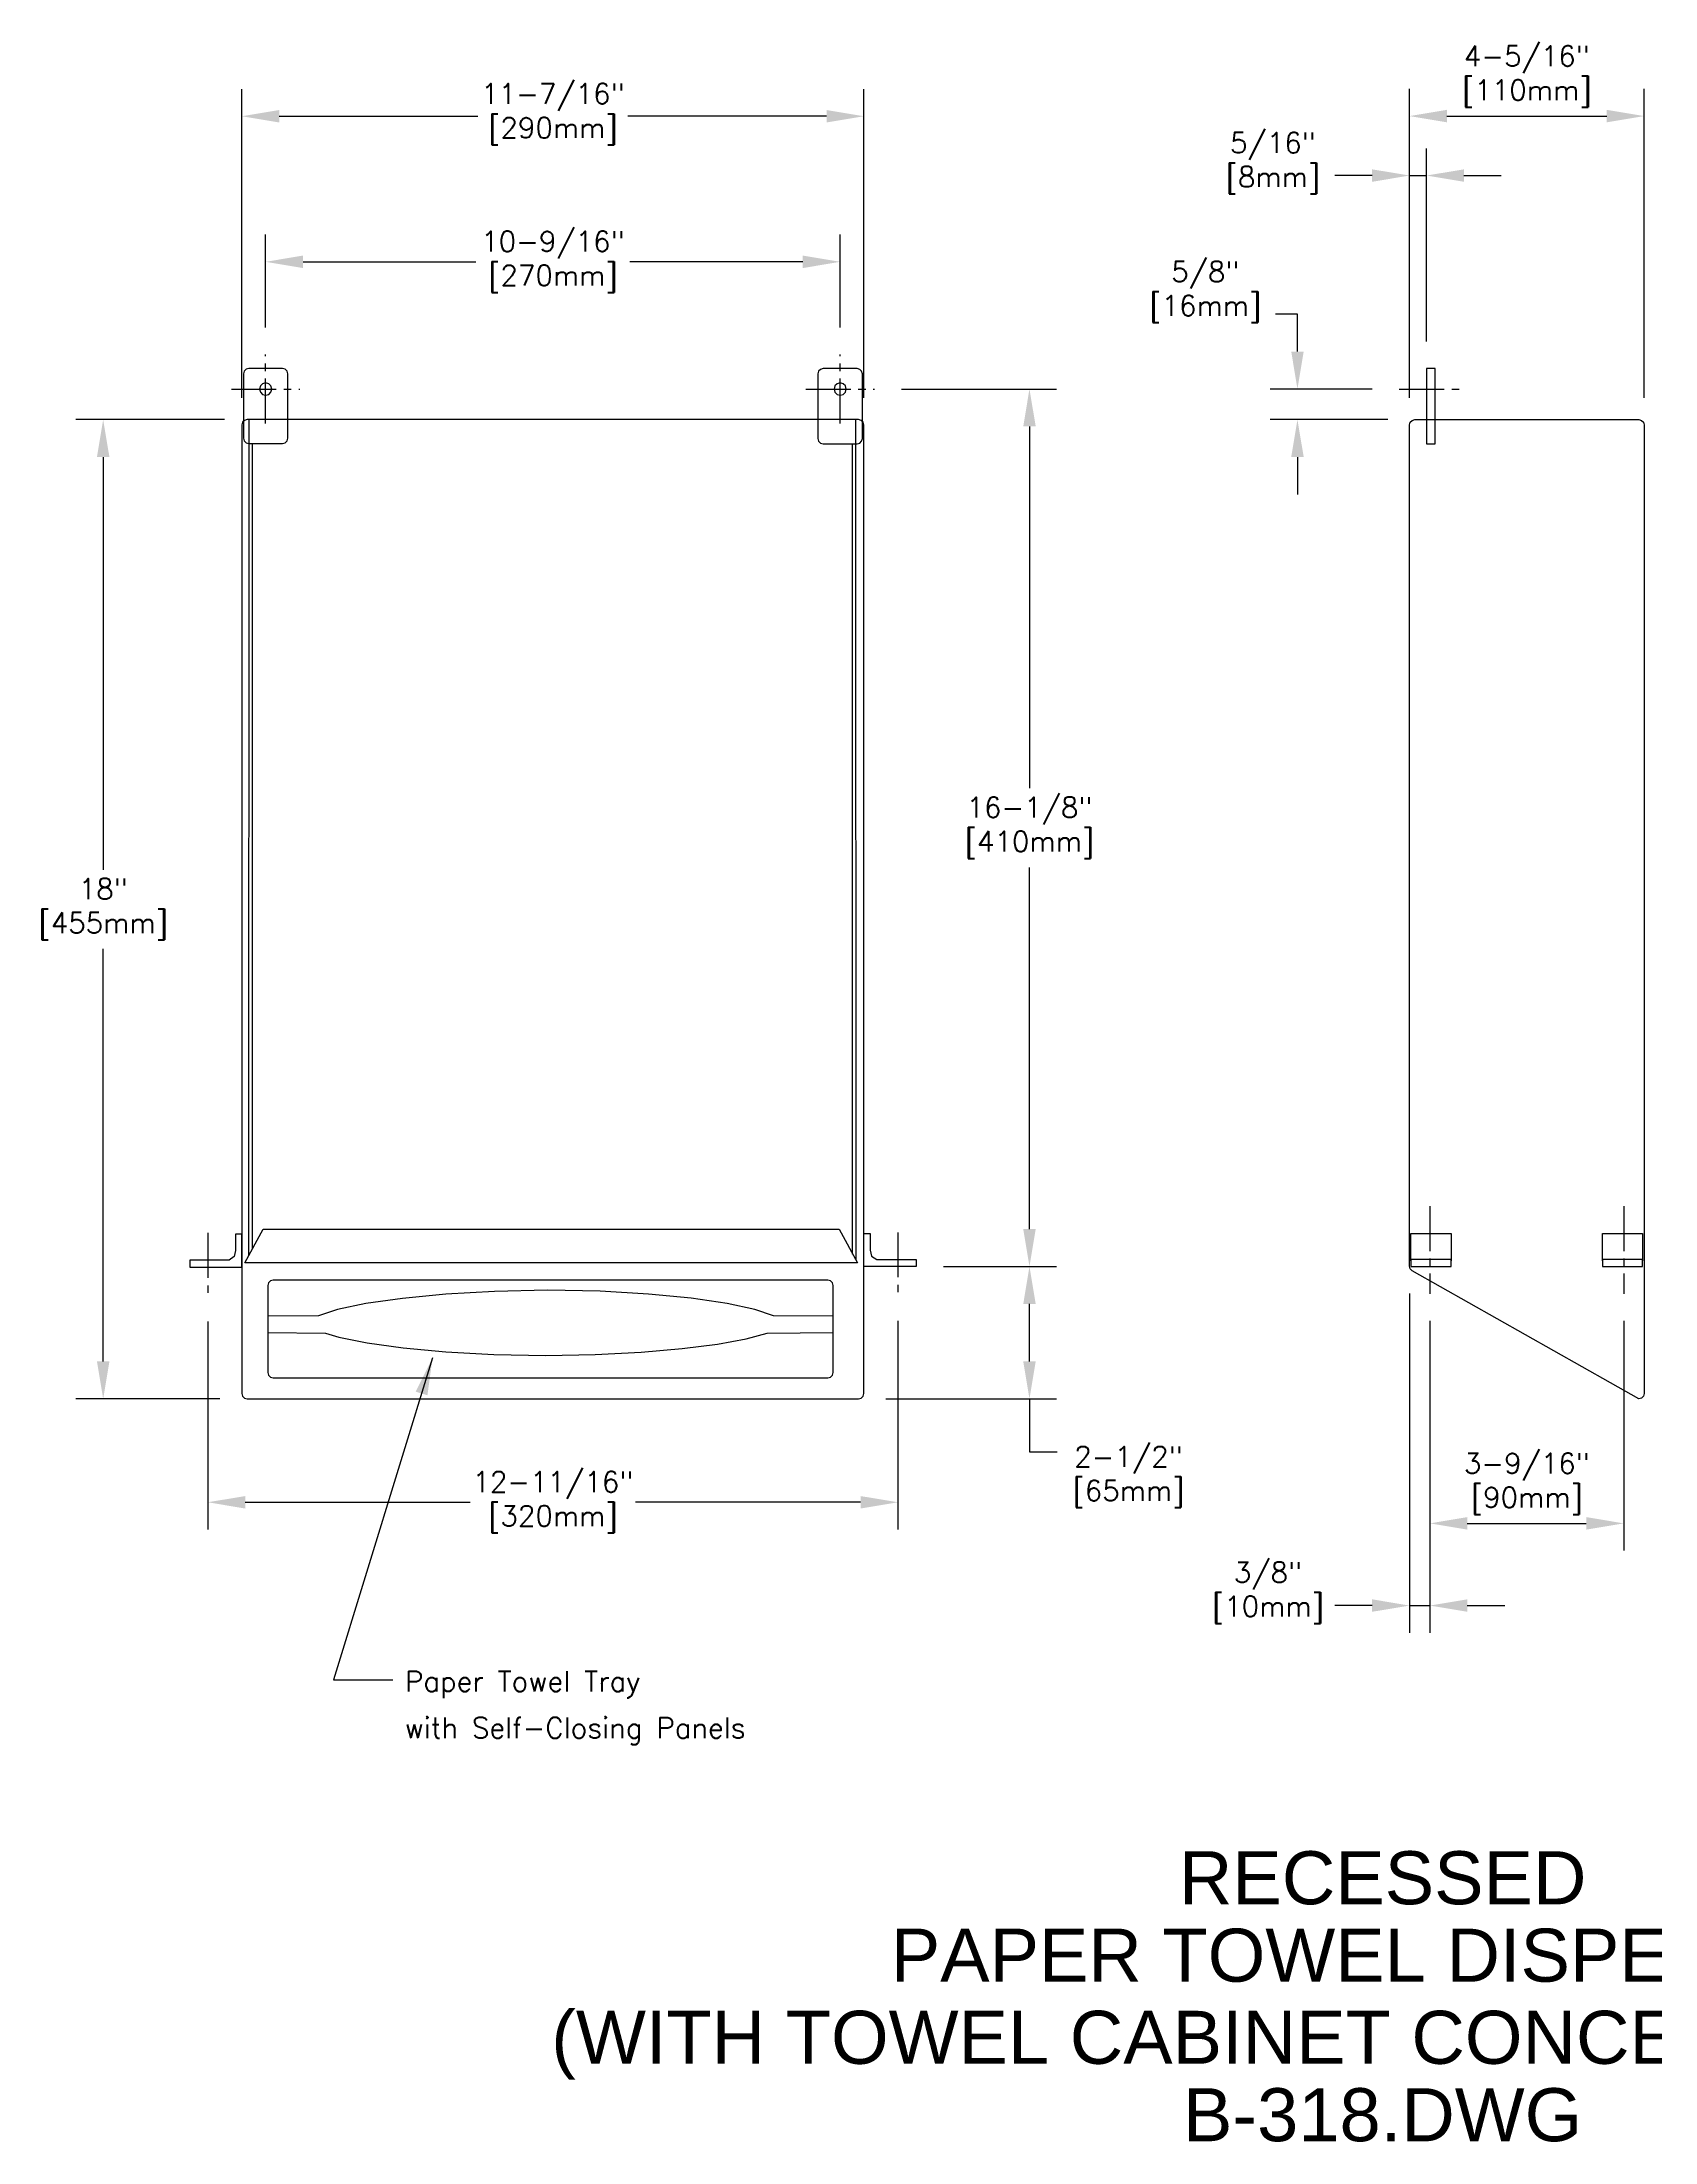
# Model space of a CAD drawing. Extents: x 95.4 to 144.5, y 4.8 to 43.4.
# Drawn here: x 95.41 to 125.07, y 4.76 to 43.36 of the extents above; entities that cross this region are included whole.
import ezdxf
from ezdxf.enums import TextEntityAlignment as Align

# ---------------------------------------------------------------- set-up
doc = ezdxf.new("R2010")
doc.units = 0
doc.header["$MEASUREMENT"] = 0
doc.header["$PDMODE"] = 35
doc.header["$PDSIZE"] = 1
doc.linetypes.add('CENTER2', pattern=[1.125, 0.75, -0.125, 0.125, -0.125])
doc.layers.get('0').update_dxf_attribs({"linetype": 'CONTINUOUS'})
doc.layers.get('DEFPOINTS').update_dxf_attribs({"linetype": 'CONTINUOUS'})
for name, color, linetype in [('DETAIL', 4, 'CONTINUOUS'), ('DIM', 1, 'CONTINUOUS'), ('TEXT', 2, 'CONTINUOUS')]:
    doc.layers.add(name, color=color, linetype=linetype)
doc.styles.add('ARIAL_5', font='arial.ttf', dxfattribs={"height": 5})
doc.styles.add('DIM_S_8', font='simplex.shx', dxfattribs={"height": 0.375})
doc.dimstyles.new('DIM_S_7', dxfattribs={"dimtxt": 0.12, "dimasz": 0.6875, "dimexe": 0.5, "dimexo": 0.5, "dimgap": 0.09375, "dimtad": 1, "dimtih": 1, "dimtoh": 1, "dimdec": 4, "dimrnd": 0.0625, "dimzin": 0, "dimtxsty": 'DIM_S_8', "dimcen": 0.09375, "dimaunit": 1, "dimazin": 3, "dimtfac": 1, "dimtdec": 4, "dimtofl": 0, "dimtmove": 0, "dimatfit": 3, "dimtolj": 1, "dimtzin": 0})

# ---------------------------------------------------------------- blocks, each defined once
blk = doc.blocks.new('TBLK_TX')
blk = doc.blocks.new('*D1')
at = {"color": 0, "linetype": 'BYBLOCK'}
for p, q in [((99.525, 38.114), (99.525, 39.82)), ((110.087, 38.114), (110.087, 39.82)), ((100.212, 39.32), (103.391, 39.32)), ((109.4, 39.32), (106.221, 39.32))]:
    blk.add_line(p, q, dxfattribs=at)
for points in [[(100.212, 39.435), (100.212, 39.205), (99.525, 39.32)], [(109.4, 39.435), (109.4, 39.205), (110.087, 39.32)]]:
    blk.add_solid(points, dxfattribs=at)
at = {"layer": 'DEFPOINTS', "color": 0, "linetype": 'BYBLOCK'}
for p in [(110.087, 39.32), (99.525, 37.614), (110.087, 37.614)]:
    blk.add_point(p, dxfattribs=at)
at = {"color": 0, "linetype": 'BYBLOCK', "insert": (104.806, 39.32), "char_height": 0.375, "attachment_point": 5, "style": 'DIM_S_8'}
blk.add_mtext('\\A1;10-9/16"\\P[270mm]', dxfattribs=at)
blk = doc.blocks.new('*D2')
at = {"color": 0, "linetype": 'BYBLOCK'}
for p, q in [((99.087, 36.821), (99.087, 42.496)), ((110.525, 36.821), (110.525, 42.496)), ((99.775, 41.996), (103.427, 41.996)), ((109.837, 41.996), (106.186, 41.996))]:
    blk.add_line(p, q, dxfattribs=at)
for points in [[(99.775, 42.11), (99.775, 41.881), (99.087, 41.996)], [(109.837, 42.11), (109.837, 41.881), (110.525, 41.996)]]:
    blk.add_solid(points, dxfattribs=at)
at = {"layer": 'DEFPOINTS', "color": 0, "linetype": 'BYBLOCK'}
for p in [(110.525, 41.996), (99.087, 36.321), (110.525, 36.321)]:
    blk.add_point(p, dxfattribs=at)
at = {"color": 0, "linetype": 'BYBLOCK', "insert": (104.806, 42.034), "char_height": 0.375, "attachment_point": 5, "style": 'DIM_S_8'}
blk.add_mtext('\\A1;11-7/16"\\P[290mm]', dxfattribs=at)
blk = doc.blocks.new('*D3')
at = {"color": 0, "linetype": 'BYBLOCK'}
for p, q in [((98.77, 36.42), (96.038, 36.42)), ((96.538, 35.732), (96.538, 28.147)), ((96.538, 19.107), (96.538, 26.692)), ((98.685, 18.42), (96.038, 18.42))]:
    blk.add_line(p, q, dxfattribs=at)
for points in [[(96.424, 35.732), (96.653, 35.732), (96.538, 36.42)], [(96.424, 19.107), (96.653, 19.107), (96.538, 18.42)]]:
    blk.add_solid(points, dxfattribs=at)
at = {"layer": 'DEFPOINTS', "color": 0, "linetype": 'BYBLOCK'}
for p in [(99.27, 36.42), (96.538, 18.42), (99.185, 18.42)]:
    blk.add_point(p, dxfattribs=at)
at = {"color": 0, "linetype": 'BYBLOCK', "insert": (96.538, 27.42), "char_height": 0.375, "attachment_point": 5, "style": 'DIM_S_8'}
blk.add_mtext('\\A1;18"\\P[455mm]', dxfattribs=at)
blk = doc.blocks.new('*D4')
at = {"color": 0, "linetype": 'BYBLOCK'}
for p, q in [((98.462, 19.841), (98.462, 16.019)), ((111.15, 19.851), (111.15, 16.019)), ((99.15, 16.519), (103.284, 16.519)), ((110.462, 16.519), (106.328, 16.519))]:
    blk.add_line(p, q, dxfattribs=at)
for points in [[(99.15, 16.633), (99.15, 16.404), (98.462, 16.519)], [(110.462, 16.633), (110.462, 16.404), (111.15, 16.519)]]:
    blk.add_solid(points, dxfattribs=at)
at = {"layer": 'DEFPOINTS', "color": 0, "linetype": 'BYBLOCK'}
for p in [(98.462, 20.341), (111.15, 20.351), (111.15, 16.519)]:
    blk.add_point(p, dxfattribs=at)
at = {"color": 0, "linetype": 'BYBLOCK', "insert": (104.806, 16.519), "char_height": 0.375, "attachment_point": 5, "style": 'DIM_S_8'}
blk.add_mtext('\\A1;12-11/16"\\P[320mm]', dxfattribs=at)
blk = doc.blocks.new('*D5')
at = {"layer": 'DEFPOINTS', "color": 0, "linetype": 'CONTINUOUS'}
for p in [(111.488, 20.851), (113.568, 20.851), (110.427, 18.42)]:
    blk.add_point(p, dxfattribs=at)
at = {"layer": 'DIM', "color": 0, "linetype": 'CONTINUOUS'}
for p, q in [((111.988, 20.851), (114.068, 20.851)), ((113.568, 19.107), (113.568, 20.164)), ((110.927, 18.42), (114.068, 18.42))]:
    blk.add_line(p, q, dxfattribs=at)
for points in [[(113.454, 20.164), (113.683, 20.164), (113.568, 20.851)], [(113.454, 19.107), (113.683, 19.107), (113.568, 18.42)]]:
    blk.add_solid(points, dxfattribs=at)
at = {"layer": 'DIM', "color": 0, "linetype": 'CONTINUOUS', "insert": (115.388, 16.984), "char_height": 0.375, "attachment_point": 5, "style": 'DIM_S_8'}
blk.add_mtext('\\A1;2-1/2"\\P[65mm]', dxfattribs=at)
blk = doc.blocks.new('*D7')
at = {"color": 0, "linetype": 'BYBLOCK'}
for p, q in [((111.217, 36.982), (114.068, 36.982)), ((113.568, 36.295), (113.568, 29.644)), ((113.568, 21.539), (113.568, 28.189)), ((111.988, 20.851), (114.068, 20.851))]:
    blk.add_line(p, q, dxfattribs=at)
for points in [[(113.454, 36.295), (113.683, 36.295), (113.568, 36.982)], [(113.454, 21.539), (113.683, 21.539), (113.568, 20.851)]]:
    blk.add_solid(points, dxfattribs=at)
at = {"layer": 'DEFPOINTS', "color": 0, "linetype": 'BYBLOCK'}
for p in [(110.717, 36.982), (111.488, 20.851), (113.568, 20.851)]:
    blk.add_point(p, dxfattribs=at)
at = {"color": 0, "linetype": 'BYBLOCK', "insert": (113.568, 28.917), "char_height": 0.375, "attachment_point": 5, "style": 'DIM_S_8'}
blk.add_mtext('\\A1;16-1/8"\\P[410mm]', dxfattribs=at)
blk = doc.blocks.new('*D8')
at = {"color": 0, "linetype": 'BYBLOCK'}
for p, q in [((120.556, 20.357), (120.556, 14.12)), ((120.931, 19.851), (120.931, 14.12)), ((119.868, 14.62), (119.181, 14.62)), ((120.556, 14.62), (120.931, 14.62)), ((121.618, 14.62), (122.306, 14.62))]:
    blk.add_line(p, q, dxfattribs=at)
for points in [[(119.868, 14.735), (119.868, 14.506), (120.556, 14.62)], [(121.618, 14.735), (121.618, 14.506), (120.931, 14.62)]]:
    blk.add_solid(points, dxfattribs=at)
at = {"layer": 'DEFPOINTS', "color": 0, "linetype": 'BYBLOCK'}
for p in [(120.556, 20.857), (120.931, 20.351), (120.931, 14.62)]:
    blk.add_point(p, dxfattribs=at)
at = {"color": 0, "linetype": 'BYBLOCK', "insert": (117.952, 14.856), "char_height": 0.375, "attachment_point": 5, "style": 'DIM_S_8'}
blk.add_mtext('\\A1;3/8"\\P[10mm]', dxfattribs=at)
blk = doc.blocks.new('*D9')
at = {"color": 0, "linetype": 'BYBLOCK'}
for p, q in [((120.931, 19.851), (120.931, 15.631)), ((124.493, 19.851), (124.493, 15.631)), ((121.618, 16.131), (123.806, 16.131))]:
    blk.add_line(p, q, dxfattribs=at)
for points in [[(121.618, 16.246), (121.618, 16.016), (120.931, 16.131)], [(123.806, 16.246), (123.806, 16.016), (124.493, 16.131)]]:
    blk.add_solid(points, dxfattribs=at)
at = {"layer": 'DEFPOINTS', "color": 0, "linetype": 'BYBLOCK'}
for p in [(120.931, 20.351), (124.493, 20.351), (124.493, 16.131)]:
    blk.add_point(p, dxfattribs=at)
at = {"color": 0, "linetype": 'BYBLOCK', "insert": (122.712, 16.859), "char_height": 0.375, "attachment_point": 5, "style": 'DIM_S_8'}
blk.add_mtext('\\A1;3-9/16"\\P[90mm]', dxfattribs=at)
blk = doc.blocks.new('*D10')
at = {"color": 0, "linetype": 'BYBLOCK'}
for p, q in [((120.556, 36.821), (120.556, 42.499)), ((124.868, 36.821), (124.868, 42.499)), ((121.243, 41.999), (124.181, 41.999))]:
    blk.add_line(p, q, dxfattribs=at)
for points in [[(121.243, 42.114), (121.243, 41.884), (120.556, 41.999)], [(124.181, 42.114), (124.181, 41.884), (124.868, 41.999)]]:
    blk.add_solid(points, dxfattribs=at)
at = {"layer": 'DEFPOINTS', "color": 0, "linetype": 'BYBLOCK'}
for p in [(124.868, 41.999), (120.556, 36.321), (124.868, 36.321)]:
    blk.add_point(p, dxfattribs=at)
at = {"color": 0, "linetype": 'BYBLOCK', "insert": (122.712, 42.727), "char_height": 0.375, "attachment_point": 5, "style": 'DIM_S_8'}
blk.add_mtext('\\A1;4-5/16"\\P[110mm]', dxfattribs=at)
blk = doc.blocks.new('*D11')
at = {"color": 0, "linetype": 'BYBLOCK'}
for p, q in [((120.556, 36.821), (120.556, 41.406)), ((120.868, 37.857), (120.868, 41.406)), ((119.868, 40.906), (119.181, 40.906)), ((120.556, 40.906), (120.868, 40.906)), ((121.556, 40.906), (122.243, 40.906))]:
    blk.add_line(p, q, dxfattribs=at)
for points in [[(119.868, 41.02), (119.868, 40.791), (120.556, 40.906)], [(121.556, 41.02), (121.556, 40.791), (120.868, 40.906)]]:
    blk.add_solid(points, dxfattribs=at)
at = {"layer": 'DEFPOINTS', "color": 0, "linetype": 'BYBLOCK'}
for p in [(120.868, 40.906), (120.868, 37.357), (120.556, 36.321)]:
    blk.add_point(p, dxfattribs=at)
at = {"color": 0, "linetype": 'BYBLOCK', "insert": (118.043, 41.133), "char_height": 0.375, "attachment_point": 5, "style": 'DIM_S_8'}
blk.add_mtext('\\A1;5/16"\\P[8mm]', dxfattribs=at)
blk = doc.blocks.new('*D12')
at = {"layer": 'DEFPOINTS', "color": 0, "linetype": 'CONTINUOUS'}
for p in [(118.495, 36.982), (120.368, 36.982), (120.654, 36.42)]:
    blk.add_point(p, dxfattribs=at)
at = {"layer": 'DIM', "color": 0, "linetype": 'CONTINUOUS'}
for p, q in [((118.495, 37.67), (118.495, 38.357)), ((119.868, 36.982), (117.995, 36.982)), ((120.154, 36.42), (117.995, 36.42)), ((118.495, 35.732), (118.495, 35.045))]:
    blk.add_line(p, q, dxfattribs=at)
for points in [[(118.381, 37.67), (118.61, 37.67), (118.495, 36.982)], [(118.381, 35.732), (118.61, 35.732), (118.495, 36.42)]]:
    blk.add_solid(points, dxfattribs=at)
at = {"layer": 'DIM', "color": 0, "linetype": 'CONTINUOUS', "insert": (116.801, 38.765), "char_height": 0.375, "attachment_point": 5, "style": 'DIM_S_8'}
blk.add_mtext('\\A1;5/8"\\P[16mm]', dxfattribs=at)

msp = doc.modelspace()

# ---------------------------------------------------------------- linework, layer by layer
at = {"layer": 'DEFPOINTS', "color": 0, "linetype": 'BYBLOCK'}
msp.add_point((124.76954, 36.41958), dxfattribs=at)
at = {"layer": 'DETAIL', "linetype": 'CENTER2', "ltscale": 1.1}
for p, q in [((99.52486, 36.35027), (99.52486, 37.61371)), ((110.08736, 36.35027), (110.08736, 37.61371)), ((98.89514, 36.98208), (100.15436, 36.98208)), ((109.45764, 36.98208), (110.71686, 36.98208)), ((120.36806, 36.98208), (121.52482, 36.98208)), ((120.93056, 21.96062), (120.93056, 20.35139)), ((124.49306, 21.96062), (124.49306, 20.35139)), ((98.46236, 21.46901), (98.46236, 20.34065)), ((111.14986, 21.4802), (111.14986, 20.35139))]:
    msp.add_line(p, q, dxfattribs=at)
at = {"layer": 'DETAIL', "linetype": 'CONTINUOUS'}
for p, q in [((99.10074, 36.37067), (99.08739, 36.32105)), ((99.08739, 36.32105), (99.08739, 18.51821)), ((99.13574, 36.40607), (99.10074, 36.37067)), ((99.18479, 36.41958), (99.13574, 36.40607)), ((99.27047, 36.41958), (99.18479, 36.41958)), ((99.21768, 21.05648), (99.21945, 36.41958)), ((110.32765, 36.41958), (99.27047, 36.41958)), ((110.42744, 36.41958), (110.32765, 36.41958)), ((110.38047, 20.96611), (110.37869, 36.40884)), ((110.47648, 36.40607), (110.42744, 36.41958)), ((110.51148, 36.37067), (110.47648, 36.40607)), ((110.52484, 36.32105), (110.51148, 36.37067)), ((110.52484, 18.51821), (110.52484, 36.32105)), ((120.55556, 36.32105), (120.56906, 36.37067)), ((120.55556, 20.85673), (120.55556, 36.32105)), ((120.56906, 36.37067), (120.60445, 36.40607)), ((120.60445, 36.40607), (120.65408, 36.41958)), ((120.65408, 36.41958), (124.76954, 36.41958)), ((124.76954, 36.41958), (124.81917, 36.40607)), ((124.81917, 36.40607), (124.85456, 36.37067)), ((124.85456, 36.37067), (124.86806, 36.32105)), ((124.86806, 36.32105), (124.86806, 18.51821)), ((99.28101, 21.17263), (99.2846, 35.97769)), ((110.31715, 21.08222), (110.31354, 35.97769)), ((99.08739, 21.44989), (98.97106, 21.44989)), ((98.97106, 21.44989), (98.97106, 21.17206)), ((99.08739, 20.84065), (99.08739, 21.44989)), ((99.14371, 20.92083), (99.48177, 21.5408)), ((99.48177, 21.5408), (110.06711, 21.5408)), ((110.06711, 21.5408), (110.40515, 20.92083)), ((110.52484, 20.85139), (110.52484, 21.46062)), ((110.52484, 21.46062), (110.64099, 21.46062)), ((110.64099, 21.46062), (110.64099, 21.18276)), ((98.85222, 20.96867), (98.13131, 20.96929)), ((98.13131, 20.96929), (98.13131, 20.84065)), ((98.94527, 21.03383), (98.85222, 20.96867)), ((98.97049, 21.14447), (98.94527, 21.03383)), ((98.97106, 21.20404), (98.97049, 21.14447)), ((110.40515, 20.92083), (99.14371, 20.92083)), ((111.48796, 20.85139), (110.52484, 20.85139)), ((110.64099, 21.21477), (110.64157, 21.15518)), ((110.64157, 21.15518), (110.66683, 21.04453)), ((110.66683, 21.04453), (110.75995, 20.9794)), ((110.75995, 20.9794), (111.48796, 20.9809)), ((111.48796, 20.9809), (111.48796, 20.85139)), ((120.56906, 20.80712), (120.55556, 20.85673)), ((98.13131, 20.84065), (99.08739, 20.84065)), ((99.57963, 20.55128), (99.56631, 20.50166)), ((99.56631, 20.50166), (99.56631, 18.90301)), ((99.61455, 20.58668), (99.57963, 20.55128)), ((99.66356, 20.60019), (99.61455, 20.58668)), ((109.86399, 20.60019), (99.66356, 20.60019)), ((109.91303, 20.58668), (109.86399, 20.60019)), ((109.94803, 20.55128), (109.91303, 20.58668)), ((109.96138, 20.50166), (109.94803, 20.55128)), ((109.96138, 18.90301), (109.96138, 20.50166)), ((120.60445, 20.77172), (120.56906, 20.80712)), ((124.76954, 18.41968), (120.60445, 20.77172)), ((101.36608, 20.16971), (100.84353, 20.05968)), ((102.0389, 20.26693), (101.36608, 20.16971)), ((102.83685, 20.34465), (102.0389, 20.26693)), ((103.73477, 20.39618), (102.83685, 20.34465)), ((104.70748, 20.41485), (103.73477, 20.39618)), ((105.67472, 20.39628), (104.70748, 20.41485)), ((106.56289, 20.34501), (105.67472, 20.39628)), ((107.34887, 20.26766), (106.56289, 20.34501)), ((108.00952, 20.17086), (107.34887, 20.26766)), ((108.52171, 20.06124), (108.00952, 20.17086)), ((100.49642, 19.94352), (99.56631, 19.93754)), ((100.84353, 20.05968), (100.49642, 19.94352)), ((108.86229, 19.94543), (108.52171, 20.06124)), ((109.96138, 19.93756), (108.86229, 19.94543)), ((99.56631, 19.638), (100.62867, 19.63023)), ((100.62867, 19.63023), (100.87171, 19.55317)), ((100.87171, 19.55317), (101.39189, 19.44824)), ((101.39189, 19.44824), (102.05585, 19.35631)), ((102.05585, 19.35631), (102.84049, 19.28331)), ((106.42758, 19.27683), (107.18386, 19.34309)), ((107.18386, 19.34309), (107.83542, 19.42715)), ((107.83542, 19.42715), (108.36267, 19.52399)), ((108.36267, 19.52399), (108.74601, 19.62858)), ((108.74601, 19.62858), (109.96138, 19.63799)), ((102.84049, 19.28331), (103.72267, 19.23516)), ((103.72267, 19.23516), (104.67927, 19.2178)), ((104.67927, 19.2178), (105.58619, 19.23339)), ((105.58619, 19.23339), (106.42758, 19.27683)), ((99.56631, 18.90301), (99.57963, 18.85339)), ((99.57963, 18.85339), (99.61455, 18.81799)), ((99.61455, 18.81799), (99.66356, 18.80448)), ((99.66356, 18.80448), (109.86399, 18.80448)), ((109.86399, 18.80448), (109.91303, 18.81799)), ((109.91303, 18.81799), (109.94803, 18.85339)), ((109.94803, 18.85339), (109.96138, 18.90301)), ((99.08739, 18.51821), (99.10074, 18.46853)), ((99.10074, 18.46853), (99.13574, 18.43316)), ((99.13574, 18.43316), (99.18479, 18.41968)), ((99.18479, 18.41968), (110.42744, 18.41968)), ((110.42744, 18.41968), (110.47648, 18.43316)), ((110.47648, 18.43316), (110.51148, 18.46853)), ((110.51148, 18.46853), (110.52484, 18.51821)), ((124.81917, 18.43316), (124.76954, 18.41968)), ((124.85456, 18.46853), (124.81917, 18.43316)), ((124.86806, 18.51821), (124.85456, 18.46853))]:
    msp.add_line(p, q, dxfattribs=at)
for points in [[(99.11638, 36.07621), (99.12973, 36.0266), (99.16472, 35.99119), (99.21377, 35.97769), (99.83595, 35.97769), (99.88499, 35.99119), (99.91999, 36.0266), (99.93335, 36.07621), (99.93335, 37.26165), (99.91999, 37.31127), (99.88499, 37.34668), (99.83595, 37.36018), (99.21377, 37.36018), (99.16472, 37.34668), (99.12973, 37.31127), (99.11638, 37.26165)], [(99.42804, 37.03926), (99.41272, 36.98208), (99.42804, 36.92479), (99.46829, 36.88411), (99.52486, 36.86864), (99.58139, 36.88411), (99.62158, 36.92479), (99.63686, 36.98208), (99.62158, 37.03926), (99.58139, 37.07991), (99.52486, 37.09537), (99.46829, 37.07991)], [(109.77626, 35.97411), (110.39846, 35.97411), (110.44752, 35.98761), (110.48251, 36.02302), (110.49587, 36.07263), (110.49587, 37.25809), (110.48251, 37.30769), (110.44752, 37.3431), (110.39846, 37.35661), (109.77626, 37.35661), (109.72721, 37.3431), (109.69222, 37.30769), (109.67886, 37.25809), (109.67886, 36.07263), (109.69222, 36.02302), (109.72721, 35.98761)], [(109.99054, 37.03926), (109.97522, 36.98208), (109.99054, 36.92479), (110.03079, 36.88411), (110.08736, 36.86864), (110.14389, 36.88411), (110.18408, 36.92479), (110.19936, 36.98208), (110.18408, 37.03926), (110.14389, 37.07991), (110.08736, 37.09537), (110.03079, 37.07991)], [(121.02482, 35.97411), (121.02482, 37.35661), (120.86806, 37.35661), (120.86806, 35.97411)], [(120.58014, 20.85139), (121.31922, 20.85139), (121.31925, 20.9809), (120.58014, 20.9809)], [(124.10043, 20.85139), (124.83951, 20.85139), (124.83951, 20.9809), (124.10043, 20.9809)]]:
    msp.add_lwpolyline(points, close=True, dxfattribs=at)
for points in [[(120.58014, 20.95641), (120.58014, 21.46062), (121.31925, 21.46062), (121.31925, 20.95641)], [(124.10043, 20.95641), (124.10043, 21.46062), (124.83951, 21.46062), (124.83951, 20.95641)]]:
    msp.add_lwpolyline(points, dxfattribs=at)
at = {"layer": 'DIM', "linetype": 'CONTINUOUS'}
for p, q in [((118.49524, 38.35708), (118.08863, 38.35708)), ((113.5685, 18.41968), (113.5685, 17.44484)), ((113.5685, 17.44484), (114.07819, 17.44484))]:
    msp.add_line(p, q, dxfattribs=at)

# ---------------------------------------------------------------- block references
at = {"layer": 'TEXT', "linetype": 'CONTINUOUS'}
ref = msp.add_blockref('TBLK_TX', (120.06171, 9.12937), dxfattribs=dict(at, xscale=0.195, yscale=0.195, zscale=0.195))
ref.add_attrib('TITLE', 'RECESSED', dxfattribs={"layer": '0', "height": 0.975, "style": 'ARIAL_5'}).set_placement((120.06171, 9.12937), align=Align.CENTER)
ref.add_attrib('DWG_NAME', 'PAPER TOWEL DISPENSER', dxfattribs={"layer": '0', "height": 0.975, "style": 'ARIAL_5'}).set_placement((120.06171, 7.70634), align=Align.CENTER)
ref = msp.add_blockref('TBLK_TX', (120.06171, 6.19673), dxfattribs=dict(at, xscale=0.195, yscale=0.195, zscale=0.195))
ref.add_attrib('TITLE', '(WITH TOWEL CABINET CONCEALED IN WALL)', dxfattribs={"layer": '0', "height": 0.975, "style": 'ARIAL_5'}).set_placement((120.06171, 6.19673), align=Align.CENTER)
ref.add_attrib('DWG_NAME', 'B-318.DWG', dxfattribs={"layer": '0', "height": 0.975, "style": 'ARIAL_5'}).set_placement((120.06171, 4.77371), align=Align.CENTER)

# ---------------------------------------------------------------- texts
at = {"layer": 'DIM', "linetype": 'CONTINUOUS', "style": 'DIM_S_8'}
for s, p in [('Paper Towel Tray', (102.08725, 13.04066)), ('with Self-Closing Panels', (102.07991, 12.18557))]:
    msp.add_text(s, height=0.375, dxfattribs=at).set_placement(p)

# ---------------------------------------------------------------- dimensions: what is measured, and where the dimension line sits
at = {"layer": 'DIM', "linetype": 'CONTINUOUS'}
for base, p1, p2, text, picture, middle in [((124.86806, 41.99893), (120.55556, 36.32105), (124.86806, 36.32105), '4-5/16"\\P[110mm]', '*D10', (122.71181, 42.72661)), ((124.49306, 16.13092), (120.93056, 20.35139), (124.49306, 20.35139), '3-9/16"\\P[90mm]', '*D9', (122.71181, 16.8586))]:
    dim = msp.add_linear_dim(base=base, p1=p1, p2=p2, text=text, dimstyle='DIM_S_7', override={"dimpost": '\\X'}, dxfattribs=at)
    dim.commit()
    dim.dimension.update_dxf_attribs({"geometry": picture, "text_midpoint": middle})
for base, p1, p2, text, picture, middle in [((110.52484, 41.99564), (99.08739, 36.32105), (110.52484, 36.32105), '11-7/16"\\P[290mm]', '*D2', (104.80611, 42.03442)), ((120.86806, 40.90561), (120.55556, 36.32105), (120.86806, 37.35661), '5/16"\\P[8mm]', '*D11', (118.04306, 41.13339)), ((110.08736, 39.31998), (99.52486, 37.61371), (110.08736, 37.61371), '10-9/16"\\P[270mm]', '*D1', (104.80611, 39.31998)), ((120.93056, 14.62044), (120.55556, 20.85673), (120.93056, 20.35139), '3/8"\\P[10mm]', '*D8', (117.95191, 14.85637)), ((111.14986, 16.5187), (98.46236, 20.34065), (111.14986, 20.35139), '12-11/16"\\P[320mm]', '*D4', (104.80611, 16.5187))]:
    dim = msp.add_linear_dim(base=base, p1=p1, p2=p2, text=text, dimstyle='DIM_S_7', override={"dimpost": '\\X'}, dxfattribs=at)
    dim.commit()
    dim.dimension.update_dxf_attribs({"geometry": picture, "text_midpoint": middle, "dimtype": 160})
for base, p1, p2, text, picture, middle in [((118.49524, 36.98208), (120.65408, 36.41958), (120.36806, 36.98208), '5/8"\\P[16mm]', '*D12', (116.80104, 38.76453)), ((113.5685, 20.85139), (110.42744, 18.41968), (111.48796, 20.85139), '2-1/2"\\P[65mm]', '*D5', (115.3877, 16.98403))]:
    dim = msp.add_linear_dim(base=base, p1=p1, p2=p2, angle=90, text=text, dimstyle='DIM_S_7', override={"dimpost": '\\X'}, dxfattribs=at)
    dim.commit()
    dim.dimension.update_dxf_attribs({"geometry": picture, "text_midpoint": middle, "dimtype": 160})
for base, p1, p2, text, picture, middle in [((113.5685, 20.85139), (110.71686, 36.98208), (111.48796, 20.85139), '16-1/8"\\P[410mm]', '*D7', (113.5685, 28.91673)), ((96.53828, 18.41968), (99.27047, 36.41958), (99.18479, 18.41968), '18"\\P[455mm]', '*D3', (96.53828, 27.41963))]:
    dim = msp.add_linear_dim(base=base, p1=p1, p2=p2, angle=90, text=text, dimstyle='DIM_S_7', override={"dimpost": '\\X'}, dxfattribs=at)
    dim.commit()
    dim.dimension.update_dxf_attribs({"geometry": picture, "text_midpoint": middle})

# ---------------------------------------------------------------- leaders
msp.add_leader([(102.59377, 19.17593), (100.77084, 13.25379), (101.8646, 13.25379)], dimstyle='DIM_S_7', dxfattribs=at)

doc.saveas('drawing.dxf')
